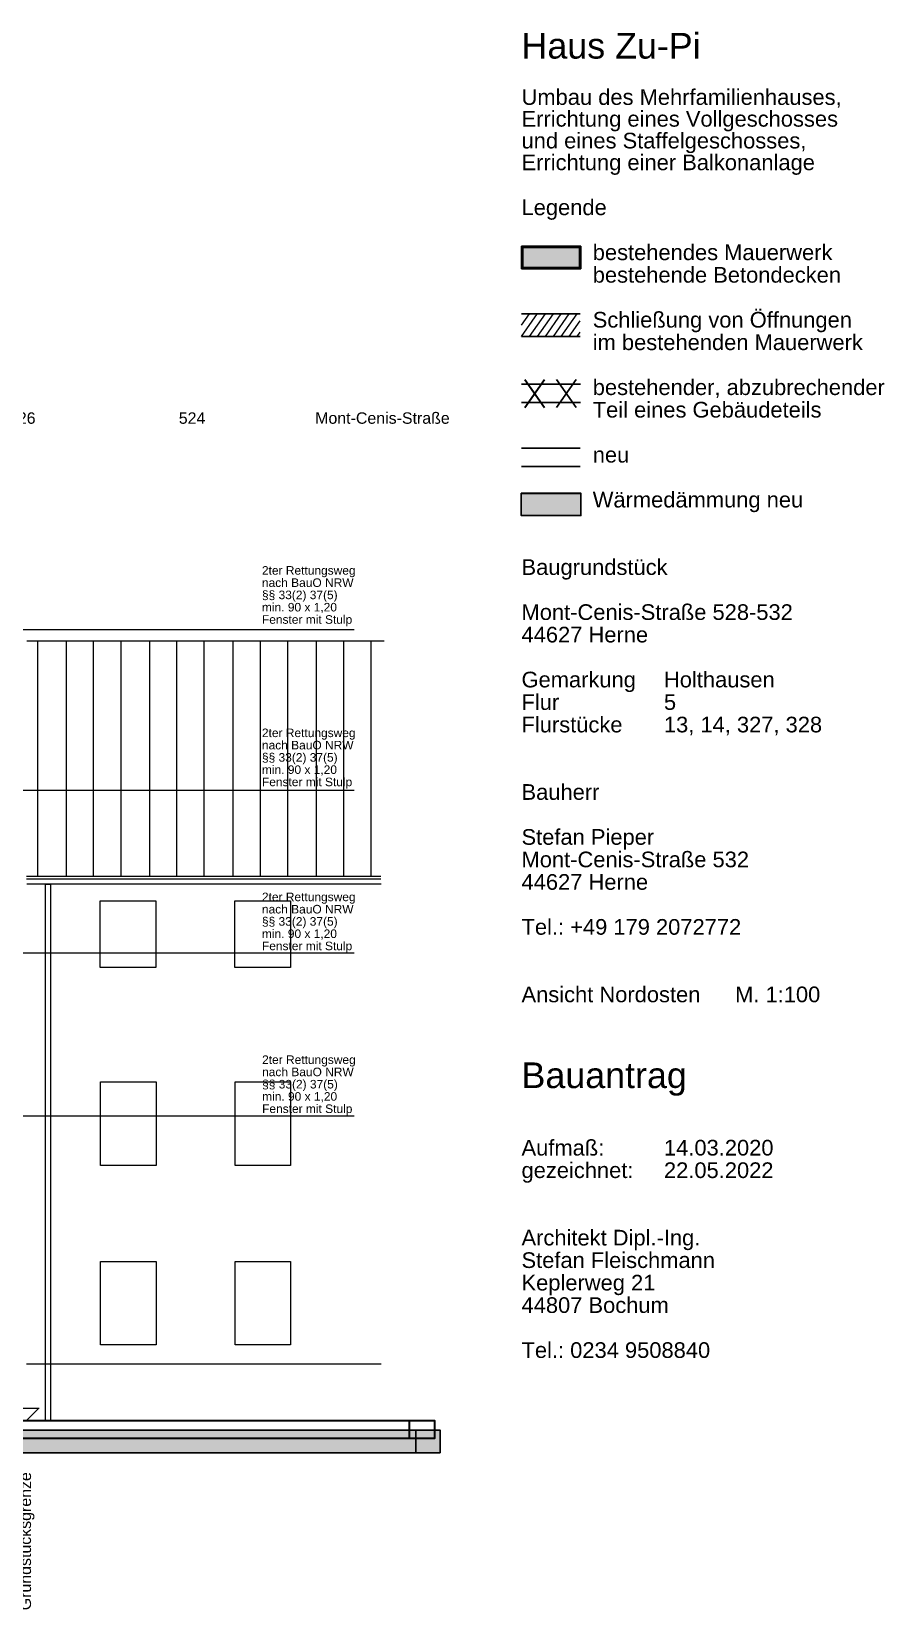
# Model space of a CAD drawing. Header units: millimetres. Extents: x 3716 to 41668, y 402 to 28530.
# Drawn here: x 26469 to 41668, y 410 to 28530 of the extents above; entities that cross this region are included whole.
import ezdxf

# ---------------------------------------------------------------- set-up
doc = ezdxf.new("R2010")
doc.units = ezdxf.units.MM
doc.header["$LTSCALE"] = 50
for name, color, linetype in [('02_Grundstuecksgrenze', 8, 'Continuous'), ('05_Linien_stark', 7, 'Continuous'), ('06_Linien_fein', 3, 'Continuous'), ('10_Text', 7, 'Continuous'), ('12_Plankopf', 140, 'Continuous')]:
    doc.layers.add(name, color=color, linetype=linetype)
doc.styles.add('PLAN', font='arial.ttf')

msp = doc.modelspace()

# ---------------------------------------------------------------- hatches: boundary and pattern name
at = {"layer": '02_Grundstuecksgrenze'}
for points in [[(3749, 3607), (33318, 3607), (33318, 3203), (3749, 3203)], [(3749, 3607), (33751, 3607), (33751, 3203), (3749, 3203)]]:
    msp.add_hatch(color=7, dxfattribs=at).paths.add_polyline_path(points)
at = {"layer": '12_Plankopf'}
for points in [[(35202, 24703), (36255, 24703), (36255, 24303), (35202, 24303)], [(35202, 24703), (36255, 24703), (36255, 24303), (35202, 24303)], [(35196, 20303), (36258, 20303), (36258, 19903), (35196, 19903)]]:
    msp.add_hatch(color=7, dxfattribs=at).paths.add_polyline_path(points)

# ---------------------------------------------------------------- linework, layer by layer
at = {"layer": '02_Grundstuecksgrenze'}
for points in [[(3749, 3607), (33318, 3607), (33318, 3203), (3749, 3203)], [(3749, 3607), (33751, 3607), (33751, 3203), (3749, 3203)]]:
    msp.add_lwpolyline(points, close=True, dxfattribs=at)
at = {"layer": '05_Linien_stark', "lineweight": 15}
for p, q in [((26603, 3988), (24605, 3988)), ((26382, 3776), (26595, 3989))]:
    msp.add_line(p, q, dxfattribs=at)
at = {"layer": '05_Linien_stark', "lineweight": 20}
for points in [[(26718, 13336), (26807, 13336), (26807, 3775), (26718, 3775)], [(26718, 13336), (26807, 13336), (26807, 3775), (26718, 3775)], [(27694, 13038), (28683, 13038), (28683, 11849), (27694, 11849)], [(27694, 13038), (28683, 13038), (28683, 11849), (27694, 11849)], [(30092, 13038), (31081, 13038), (31081, 11849), (30092, 11849)], [(30092, 13038), (31081, 13038), (31081, 11849), (30092, 11849)], [(27699, 9810), (28688, 9810), (28688, 8321), (27699, 8321)], [(27699, 9810), (28688, 9810), (28688, 8321), (27699, 8321)], [(30096, 9810), (31086, 9810), (31086, 8321), (30096, 8321)], [(30096, 9810), (31086, 9810), (31086, 8321), (30096, 8321)], [(27699, 6612), (28688, 6612), (28688, 5123), (27699, 5123)], [(27699, 6612), (28688, 6612), (28688, 5123), (27699, 5123)], [(30096, 6612), (31086, 6612), (31086, 5123), (30096, 5123)], [(30096, 6612), (31086, 6612), (31086, 5123), (30096, 5123)]]:
    msp.add_lwpolyline(points, close=True, dxfattribs=at)
at = {"layer": '05_Linien_stark', "lineweight": 30}
for points in [[(3757, 3775), (33196, 3775), (33196, 3456), (3757, 3456)], [(3757, 3775), (33651, 3775), (33651, 3456), (3757, 3456)]]:
    msp.add_lwpolyline(points, close=True, dxfattribs=at)
at = {"layer": '06_Linien_fein', "lineweight": 13}
for p, q in [((32218, 17870), (24365, 17870)), ((32751, 17666), (26387, 17666)), ((32218, 15003), (24365, 15003)), ((32218, 12103), (24365, 12103)), ((32218, 9203), (24365, 9203))]:
    msp.add_line(p, q, dxfattribs=at)
at = {"layer": '06_Linien_fein', "lineweight": 9}
for p, q in [((26580, 13472), (26580, 17657)), ((26580, 13472), (26580, 17657)), ((27090, 13471), (27090, 17656)), ((27090, 13471), (27090, 17656)), ((27575, 13470), (27575, 17660)), ((28064, 13470), (28064, 17663)), ((28575, 13475), (28575, 17660)), ((29060, 13474), (29060, 17662)), ((29548, 13474), (29548, 17667)), ((30063, 13470), (30063, 17655)), ((30548, 13469), (30548, 17659)), ((31037, 13469), (31037, 17662)), ((31548, 13474), (31548, 17659)), ((32033, 13473), (32033, 17662)), ((32521, 13473), (32521, 17666)), ((32692, 13470), (26382, 13470)), ((32693, 13422), (26382, 13422)), ((32698, 13336), (26387, 13336)), ((32693, 13422), (26472, 13422)), ((32698, 13336), (26474, 13336)), ((32692, 13470), (26480, 13470)), ((29241, 4780), (26379, 4780)), ((32698, 4780), (26474, 4780)), ((32698, 4780), (31898, 4780))]:
    msp.add_line(p, q, dxfattribs=at)
at = {"layer": '12_Plankopf', "lineweight": 15}
for p, q in [((35200, 23096), (35485, 23503)), ((35200, 23096), (35485, 23503)), ((35200, 23296), (35342, 23500)), ((35200, 23296), (35342, 23500)), ((35342, 23093), (35626, 23500)), ((35342, 23093), (35626, 23500)), ((35485, 23093), (35768, 23500)), ((35485, 23093), (35768, 23500)), ((35626, 23093), (35910, 23500)), ((35626, 23093), (35910, 23500)), ((35768, 23093), (36052, 23500)), ((35768, 23093), (36052, 23500)), ((35910, 23093), (36194, 23500)), ((35910, 23093), (36194, 23500)), ((36052, 23093), (36248, 23373)), ((36052, 23093), (36248, 23373)), ((36194, 23093), (36248, 23170)), ((36194, 23093), (36248, 23170))]:
    msp.add_line(p, q, dxfattribs=at)
at = {"layer": '12_Plankopf', "lineweight": 25}
for p, q in [((35200, 23500), (36248, 23500)), ((35200, 23500), (36248, 23500)), ((35200, 23096), (36248, 23096)), ((35200, 23096), (36248, 23096)), ((35200, 22243), (36250, 22243)), ((35200, 22243), (36250, 22243)), ((35827, 21831), (36177, 22331)), ((35827, 22331), (36177, 21831)), ((35827, 21831), (36177, 22331)), ((35827, 22331), (36177, 21831)), ((35200, 21920), (36250, 21920)), ((35200, 21920), (36250, 21920)), ((35200, 21103), (36248, 21103)), ((35200, 21103), (36248, 21103)), ((35200, 20780), (36248, 20780)), ((35200, 20780), (36248, 20780))]:
    msp.add_line(p, q, dxfattribs=at)
at = {"layer": '12_Plankopf', "lineweight": 30}
for p, q in [((35259, 21831), (35609, 22331)), ((35259, 22331), (35609, 21831)), ((35259, 21831), (35609, 22331)), ((35259, 22331), (35609, 21831))]:
    msp.add_line(p, q, dxfattribs=at)
at = {"layer": '12_Plankopf'}
for points in [[(35202, 24703), (36255, 24703), (36255, 24303), (35202, 24303)], [(35202, 24703), (36255, 24703), (36255, 24303), (35202, 24303)], [(35196, 20303), (36258, 20303), (36258, 19903), (35196, 19903)]]:
    msp.add_lwpolyline(points, close=True, dxfattribs=at)
at = {"layer": '12_Plankopf', "lineweight": 50}
msp.add_lwpolyline([(35213, 24692), (36244, 24692), (36244, 24314), (35213, 24314)], close=True, dxfattribs=at)
msp.add_lwpolyline([(35213, 24692), (36244, 24692), (36244, 24314), (35213, 24314)], close=True, dxfattribs=at)
at = {"layer": '12_Plankopf', "lineweight": 18}
msp.add_lwpolyline([(35200, 20299), (36254, 20299), (36254, 19907), (35200, 19907)], close=True, dxfattribs=at)

# ---------------------------------------------------------------- texts
at = {"layer": '10_Text', "style": 'PLAN'}
for s, height, p in [('526', 203.2, (26067, 21540)), ('524', 203.2, (29093, 21540)), ('Mont-Cenis-Straße', 203.2, (31524, 21540)), ('2ter Rettungsweg', 152.4, (30575, 18851)), ('§§ 33(2) 37(5)', 152.4, (30575, 18414)), ('nach BauO NRW', 152.4, (30575, 18632)), ('min. 90 x 1,20', 152.4, (30575, 18195)), ('Fenster mit Stulp', 152.4, (30575, 17976)), ('2ter Rettungsweg', 152.4, (30575, 15956)), ('nach BauO NRW', 152.4, (30575, 15737)), ('§§ 33(2) 37(5)', 152.4, (30575, 15518)), ('min. 90 x 1,20', 152.4, (30575, 15300)), ('Fenster mit Stulp', 152.4, (30575, 15081)), ('2ter Rettungsweg', 152.4, (30575, 13032)), ('nach BauO NRW', 152.4, (30575, 12813)), ('§§ 33(2) 37(5)', 152.4, (30575, 12595)), ('min. 90 x 1,20', 152.4, (30575, 12376)), ('Fenster mit Stulp', 152.4, (30575, 12158)), ('2ter Rettungsweg', 152.4, (30578, 10131)), ('§§ 33(2) 37(5)', 152.4, (30578, 9694)), ('nach BauO NRW', 152.4, (30578, 9913)), ('min. 90 x 1,20', 152.4, (30578, 9476)), ('Fenster mit Stulp', 152.4, (30578, 9257))]:
    msp.add_text(s, height=height, dxfattribs=at).set_placement(p)
msp.add_text('Grundstücksgrenze', height=203.2, rotation=90, dxfattribs=at).set_placement((26460, 395))
at = {"layer": '12_Plankopf', "style": 'PLAN'}
for s, height, p in [('Haus Zu-Pi', 457, (35201, 28048)), ('Umbau des Mehrfamilienhauses,', 279.4, (35201, 27223)), ('Errichtung eines Vollgeschosses', 279.4, (35201, 26835)), ('und eines Staffelgeschosses,', 279.4, (35201, 26447)), ('Errichtung einer Balkonanlage', 279.4, (35201, 26059)), ('Legende', 279.3, (35201, 25258)), ('bestehendes Mauerwerk', 279.26, (36470, 24456)), ('bestehende Betondecken', 279.26, (36470, 24055)), ('Schließung von Öffnungen', 279.26, (36470, 23254)), ('im bestehenden Mauerwerk', 279.26, (36470, 22853)), ('bestehender, abzubrechender', 279.26, (36470, 22052)), ('Teil eines Gebäudeteils', 279.26, (36470, 21651)), ('neu', 279.3, (36470, 20849)), ('Wärmedämmung neu', 279.26, (36470, 20048)), ('Baugrundstück', 279.26, (35201, 18846)), ('Mont-Cenis-Straße 528-532', 279.26, (35201, 18044)), ('44627 Herne', 279.26, (35201, 17643)), ('Gemarkung', 279.3, (35201, 16842)), ('Holthausen', 279.3, (37739, 16842)), ('Flur', 279.3, (35201, 16441)), ('5', 279, (37739, 16441)), ('Flurstücke', 279.3, (35201, 16040)), ('13, 14, 327, 328', 279.26, (37738, 16040)), ('Bauherr', 279.3, (35201, 14838)), ('Stefan Pieper', 279.26, (35201, 14037)), ('Mont-Cenis-Straße 532', 279.26, (35201, 13636)), ('44627 Herne', 279.26, (35201, 13235)), ('Tel.: +49 179 2072772', 279.26, (35201, 12434)), ('Ansicht Nordosten', 279.26, (35201, 11231)), ('M. 1:100', 279.3, (39007, 11231)), ('Bauantrag', 457, (35201, 9701)), ('Aufmaß:', 279.3, (35201, 8499)), ('14.03.2020', 279.3, (37739, 8499)), ('gezeichnet:', 279.26, (35201, 8098)), ('22.05.2022', 279.3, (37739, 8098)), ('Architekt Dipl.-Ing.', 279.26, (35201, 6896)), ('Stefan Fleischmann', 279.26, (35201, 6495)), ('Keplerweg 21', 279.26, (35201, 6094)), ('44807 Bochum', 279.26, (35201, 5694)), ('Tel.: 0234 9508840', 279.26, (35201, 4892))]:
    msp.add_text(s, height=height, dxfattribs=at).set_placement(p)

doc.saveas('drawing.dxf')
